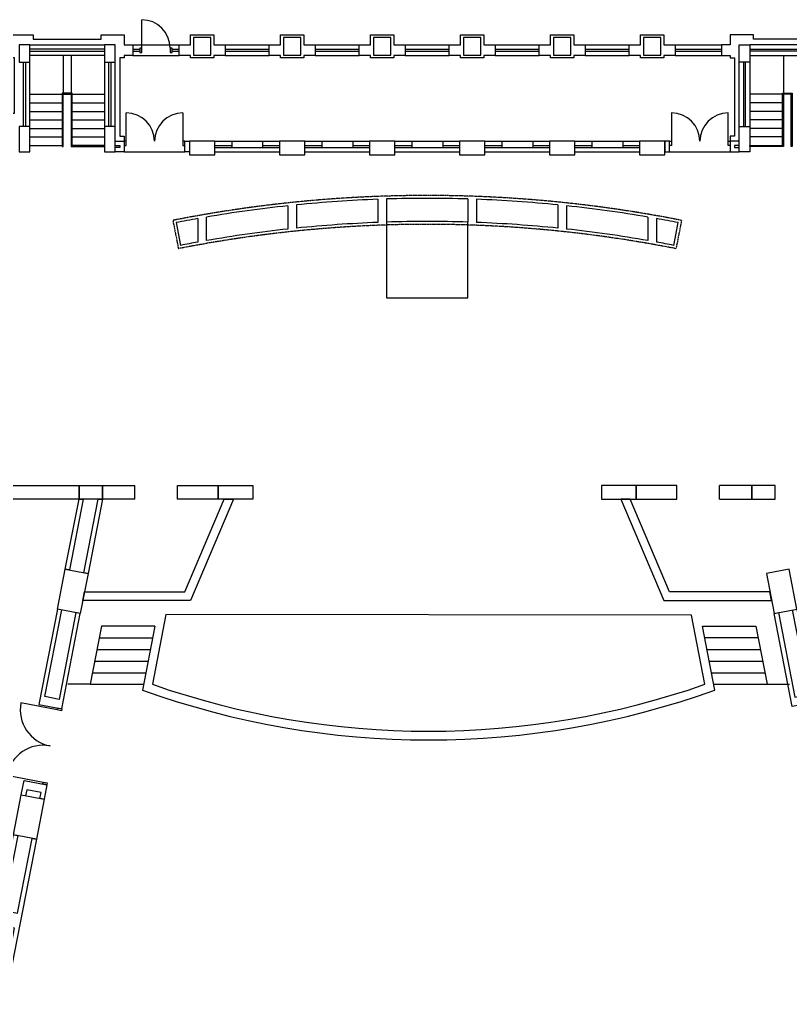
# Model space of a CAD drawing. Header units: millimetres. Extents: x -242071 to 82444, y -53139 to 112036.
# Drawn here: x -13281 to 6939, y 2129 to 28084 of the extents above; entities that cross this region are included whole.
import ezdxf

# ---------------------------------------------------------------- set-up
doc = ezdxf.new("R2010")
doc.units = ezdxf.units.MM
doc.linetypes.add('PPHANTOM', pattern=[63.5, 31.75, -6.35, 6.35, -6.35, 6.35, -6.35])
for name, color, linetype in [('Columns_conc_steel_timber', 5, 'Continuous'), ('Finishes_Floor', 1, 'Continuous'), ('Hatch_Partition_layout', 1, 'Continuous'), ('Open_stairs_and_ramps', 2, 'Continuous'), ('Walls_brick_block_etc', 3, 'Continuous'), ('Windows_and_doors_to_brickwork', 1, 'Continuous')]:
    doc.layers.add(name, color=color, linetype=linetype)

msp = doc.modelspace()

# ---------------------------------------------------------------- linework, layer by layer
at = {"layer": 'Columns_conc_steel_timber', "color": 4, "linetype": 'Continuous'}
for p, q in [((-12088.7, 13658.4), (-11490.3, 13542.1)), ((6911.9, 13658.4), (6313.5, 13542.1)), ((-13240.4, 7732.2), (-12642, 7615.9))]:
    msp.add_line(p, q, dxfattribs=at)
for points in [[(-8722.5, 27157.1), (-8265.3, 27157.1), (-8265.3, 27614.3), (-8722.5, 27614.3), (-8722.5, 27157.1)], [(-6360.3, 27157.1), (-5903.1, 27157.1), (-5903.1, 27614.3), (-6360.3, 27614.3), (-6360.3, 27157.1)], [(-3998.1, 27157.1), (-3540.9, 27157.1), (-3540.9, 27614.3), (-3998.1, 27614.3), (-3998.1, 27157.1)], [(-1635.9, 27157.1), (-1178.7, 27157.1), (-1178.7, 27614.3), (-1635.9, 27614.3), (-1635.9, 27157.1)], [(726.3, 27157.1), (1183.5, 27157.1), (1183.5, 27614.3), (726.3, 27614.3), (726.3, 27157.1)], [(3088.5, 27157.1), (3545.7, 27157.1), (3545.7, 27614.3), (3088.5, 27614.3), (3088.5, 27157.1)], [(-13294.5, 26966.6), (-13015.1, 26966.6), (-13015.1, 27423.8), (-13294.5, 27423.8), (-13294.5, 26966.6)], [(-11059.3, 26966.6), (-10779.9, 26966.6), (-10779.9, 27423.8), (-11059.3, 27423.8), (-11059.3, 26966.6)], [(5882.5, 26966.6), (5603.1, 26966.6), (5603.1, 27423.8), (5882.5, 27423.8), (5882.5, 26966.6)], [(-13294.5, 24617.1), (-13015.1, 24617.1), (-13015.1, 25277.5), (-13294.5, 25277.5), (-13294.5, 24617.1)], [(-11059.3, 24617.1), (-10779.9, 24617.1), (-10779.9, 25277.5), (-11059.3, 25277.5), (-11059.3, 24617.1)], [(5882.5, 24617.1), (5603.1, 24617.1), (5603.1, 25277.5), (5882.5, 25277.5), (5882.5, 24617.1)], [(-8824.1, 24540.9), (-8163.7, 24540.9), (-8163.7, 24896.5), (-8824.1, 24896.5), (-8824.1, 24540.9)], [(-6461.9, 24540.9), (-5801.5, 24540.9), (-5801.5, 24896.5), (-6461.9, 24896.5), (-6461.9, 24540.9)], [(-4099.7, 24540.9), (-3439.3, 24540.9), (-3439.3, 24896.5), (-4099.7, 24896.5), (-4099.7, 24540.9)], [(-1737.5, 24540.9), (-1077.1, 24540.9), (-1077.1, 24896.5), (-1737.5, 24896.5), (-1737.5, 24540.9)], [(624.7, 24540.9), (1285.1, 24540.9), (1285.1, 24896.5), (624.7, 24896.5), (624.7, 24540.9)], [(2986.9, 24540.9), (3647.3, 24540.9), (3647.3, 24896.5), (2986.9, 24896.5), (2986.9, 24540.9)], [(-11719.7, 15498.5), (-11719.7, 15854.1), (-11110.1, 15854.1), (-11110.1, 15498.5), (-11719.7, 15498.5)], [(-8074.8, 15498.5), (-8074.8, 15854.1), (-7160.4, 15854.1), (-7160.4, 15498.5), (-8074.8, 15498.5)], [(2898, 15498.5), (2898, 15854.1), (1983.6, 15854.1), (1983.6, 15498.5), (2898, 15498.5)], [(6542.9, 15498.5), (6542.9, 15854.1), (5933.3, 15854.1), (5933.3, 15498.5), (6542.9, 15498.5)], [(-11490.3, 13542.1), (-11693.8, 12494.9), (-12292.2, 12611.2), (-12088.7, 13658.4)], [(6313.5, 13542.1), (6517.1, 12494.9), (7115.5, 12611.2), (6911.9, 13658.4)], [(-12642, 7615.9), (-12845.5, 6568.7), (-13443.9, 6685), (-13240.4, 7732.2)]]:
    msp.add_lwpolyline(points, dxfattribs=at)
at = {"layer": 'Finishes_Floor', "color": 1, "linetype": 'Continuous', "lineweight": -3}
for p, q in [((-3884.5, 23370.6), (-3884.5, 22762.2)), ((-3655.2, 23378.5), (-3655.2, 22770.2)), ((-1521.6, 23378.5), (-1521.6, 22770.2)), ((-1292.3, 23370.6), (-1292.3, 22762.2)), ((-6246.7, 23199.8), (-6246.7, 22588.3)), ((-6016.7, 23223.7), (-6016.7, 22612.6)), ((839.9, 23223.7), (839.9, 22612.6)), ((1069.9, 23199.8), (1069.9, 22588.3)), ((-8608.9, 22863.6), (-8608.9, 22245.9)), ((-8378.9, 22286.8), (-8378.9, 22903.7)), ((3202.1, 22903.7), (3202.1, 22286.8)), ((3432.1, 22863.6), (3432.1, 22245.9)), ((-9175.4, 22757.9), (-9058.9, 22161.2)), ((-3655.2, 22770.2), (-3655.2, 20779.1)), ((-1521.6, 20779.1), (-1521.6, 22770.2)), ((3882.1, 22161.2), (3998.7, 22757.9)), ((-3655.2, 20779.1), (-1521.6, 20779.1))]:
    msp.add_line(p, q, dxfattribs=at)
at = {"layer": 'Finishes_Floor', "color": 1, "linetype": 'PPHANTOM', "lineweight": -3}
for p, q in [((-9263.4, 22817.1), (-9118.1, 22073.1)), ((4086.6, 22817.1), (3941.3, 22073.1))]:
    msp.add_line(p, q, dxfattribs=at)
for radius, start, end in [(34441, 78.82478, 101.17519), (33683, 78.82197, 101.178)]:
    msp.add_arc((-2588.4, -10970.9), radius, start, end, dxfattribs=at)
at = {"layer": 'Finishes_Floor', "color": 1, "linetype": 'Continuous', "lineweight": -3}
for radius, start, end in [(34366, 92.16139, 95.72525), (34366, 88.22112, 91.77888), (34366, 84.27472, 87.83858), (34366, 96.11076, 99.70031), (34366, 80.29966, 83.88921), (34366, 100.08957, 101.05042), (34366, 78.94955, 79.9104), (33758, 96.22125, 99.87676), (33758, 92.20033, 95.82872), (33758, 88.18907, 91.81093), (33758, 84.17125, 87.79964), (33758, 80.12321, 83.77872), (33758, 100.27324, 101.05042), (33758, 78.94955, 79.72673)]:
    msp.add_arc((-2588.4, -10970.9), radius, start, end, dxfattribs=at)
at = {"layer": 'Hatch_Partition_layout', "color": 1, "linetype": 'Continuous'}
for p, q in [((-10316.3, 27423.8), (-9097.1, 27423.8)), ((-10316.3, 27144.4), (-9097.1, 27144.4))]:
    msp.add_line(p, q, dxfattribs=at)
at = {"layer": 'Open_stairs_and_ramps', "color": 2, "linetype": 'Continuous'}
for p, q in [((-12138.8, 27144.4), (-12138.8, 26153.8)), ((-11935.6, 27144.4), (-11935.6, 26153.8)), ((6758.8, 27144.4), (6758.8, 26153.8)), ((-13015.1, 26128.4), (-12164.2, 26128.4)), ((-11910.2, 26128.4), (-11059.3, 26128.4)), ((6733.4, 26128.4), (5882.5, 26128.4)), ((-13015.1, 25904), (-12164.2, 25904)), ((-11910.2, 25904), (-11059.3, 25904)), ((6733.4, 25904), (5882.5, 25904)), ((-13015.1, 25679.7), (-12164.2, 25679.7)), ((-13015.1, 25455.3), (-12164.2, 25455.3)), ((-11910.2, 25679.7), (-11059.3, 25679.7)), ((-11910.2, 25455.3), (-11059.3, 25455.3)), ((6733.4, 25679.7), (5882.5, 25679.7)), ((6733.4, 25455.3), (5882.5, 25455.3)), ((-13015.1, 25230.9), (-12164.2, 25230.9)), ((-11910.2, 25230.9), (-11059.3, 25230.9)), ((6733.4, 25230.9), (5882.5, 25230.9)), ((-13015.1, 25006.6), (-12164.2, 25006.6)), ((-11910.2, 25006.6), (-11059.3, 25006.6)), ((6733.4, 25006.6), (5882.5, 25006.6)), ((-13015.1, 24782.2), (-12164.2, 24782.2)), ((-9446.4, 12464.2), (-9802, 10634.4)), ((4348.5, 12450.5), (-9446.4, 12464.2)), ((4701.4, 10634.4), (4348.5, 12450.5)), ((-11136, 12158.4), (-11432.1, 10634.4)), ((-9738.7, 12158.4), (-11136, 12158.4)), ((-9738.7, 12158.4), (-10063.9, 10484.8)), ((4963.4, 10484.8), (4638.1, 12158.4)), ((-11195.2, 11853.6), (-9797.9, 11853.6)), ((6094.6, 11853.6), (4701.4, 11853.6)), ((-11254.4, 11548.8), (-9857.2, 11548.8)), ((4756.6, 11548.8), (6153.8, 11548.8)), ((-11313.7, 11244), (-9916.4, 11244)), ((4815.8, 11244), (6213.1, 11244)), ((-11372.9, 10939.2), (-9975.6, 10939.2)), ((4875, 10939.2), (6272.3, 10939.2)), ((-11432.1, 10634.4), (-12017.3, 10634.4)), ((-11432.1, 10634.4), (-10034.9, 10634.4)), ((4934.3, 10634.4), (6331.5, 10634.4))]:
    msp.add_line(p, q, dxfattribs=at)
for points in [[(-11059.3, 24782.2), (-11910.2, 24782.2), (-11910.2, 26153.8), (-12164.2, 26153.8), (-12164.2, 24756.8), (-12138.8, 24756.8), (-12138.8, 26128.4), (-11935.6, 26128.4), (-11935.6, 24756.8), (-11059.3, 24756.8), (-11059.3, 24782.2)], [(5882.5, 24782.2), (6733.4, 24782.2), (6733.4, 26153.8), (6987.4, 26153.8), (6987.4, 24756.8), (6962, 24756.8), (6962, 26128.4), (6758.8, 26128.4), (6758.8, 24756.8), (5882.5, 24756.8), (5882.5, 24782.2)], [(4638.1, 12158.4), (6035.4, 12158.4), (6331.5, 10634.4), (6916.7, 10634.4)]]:
    msp.add_lwpolyline(points, dxfattribs=at)
for radius, start, end in [(22188.5, 250.20666, 289.79334), (21959.9, 250.71757, 289.28243)]:
    msp.add_arc((-2550.3, 31362.4), radius, start, end, dxfattribs=at)
at = {"layer": 'Walls_brick_block_etc', "color": 3, "linetype": 'Continuous'}
for p, q in [((-13015.1, 27423.8), (-11059.3, 27423.8)), ((-11059.3, 27309.5), (-13015.1, 27309.5)), ((-13015.1, 27258.7), (-11059.3, 27258.7)), ((-10316.3, 27309.5), (-10129, 27309.5)), ((-10316.3, 27258.7), (-10129, 27258.7)), ((-9284.5, 27309.5), (-9097.1, 27309.5)), ((-9284.5, 27258.7), (-9097.1, 27258.7)), ((-7890.6, 27423.8), (-6734.9, 27423.8)), ((-7890.6, 27309.5), (-6734.9, 27309.5)), ((-7890.6, 27258.7), (-6734.9, 27258.7)), ((-5528.4, 27423.8), (-4372.7, 27423.8)), ((-5528.4, 27309.5), (-4372.7, 27309.5)), ((-5528.4, 27258.7), (-4372.7, 27258.7)), ((-3166.2, 27423.8), (-2010.5, 27423.8)), ((-3166.2, 27309.5), (-2010.5, 27309.5)), ((-3166.2, 27258.7), (-2010.5, 27258.7)), ((-804, 27423.8), (351.7, 27423.8)), ((-804, 27309.5), (351.7, 27309.5)), ((-804, 27258.7), (351.7, 27258.7)), ((1558.2, 27423.8), (2713.9, 27423.8)), ((1558.2, 27309.5), (2713.9, 27309.5)), ((1558.2, 27258.7), (2713.9, 27258.7)), ((3920.4, 27423.8), (5139.6, 27423.8)), ((3920.4, 27309.5), (5139.6, 27309.5)), ((3920.4, 27258.7), (5139.6, 27258.7)), ((7838.3, 27423.8), (5882.5, 27423.8)), ((5882.5, 27309.5), (7838.3, 27309.5)), ((7838.3, 27258.7), (5882.5, 27258.7)), ((-11059.3, 27144.4), (-13015.1, 27144.4)), ((-7890.6, 27144.4), (-6734.9, 27144.4)), ((-5528.4, 27144.4), (-4372.7, 27144.4)), ((-3166.2, 27144.4), (-2010.5, 27144.4)), ((-804, 27144.4), (351.7, 27144.4)), ((1558.2, 27144.4), (2713.9, 27144.4)), ((3920.4, 27144.4), (5139.6, 27144.4)), ((5882.5, 27144.4), (7838.3, 27144.4)), ((-13180.2, 25277.5), (-13180.2, 26966.6)), ((-13129.4, 26966.6), (-13129.4, 25277.5)), ((-13015.1, 25277.5), (-13015.1, 26966.6)), ((-11059.3, 26966.6), (-11059.3, 25277.5)), ((-10945, 25277.5), (-10945, 26966.6)), ((-10894.2, 26966.6), (-10894.2, 25277.5)), ((-10779.9, 25277.5), (-10779.9, 26966.6)), ((5603.1, 25277.5), (5603.1, 26966.6)), ((5717.4, 26966.6), (5717.4, 25277.5)), ((5768.2, 25277.5), (5768.2, 26966.6)), ((5882.5, 26966.6), (5882.5, 25277.5)), ((-13129.4, 25277.5), (-13180.2, 25277.5)), ((-10779.9, 24896.5), (-10538.6, 24896.5)), ((-8163.7, 24896.5), (-6461.9, 24896.5)), ((-8163.7, 24782.2), (-7719.2, 24782.2)), ((-8163.7, 24731.4), (-6461.9, 24731.4)), ((-7719.2, 24896.5), (-7719.2, 24731.4)), ((-6906.4, 24896.5), (-6906.4, 24731.4)), ((-6906.4, 24782.2), (-6461.9, 24782.2)), ((-5801.5, 24896.5), (-4099.7, 24896.5)), ((-5801.5, 24782.2), (-5357, 24782.2)), ((-5801.5, 24731.4), (-4099.7, 24731.4)), ((-5357, 24896.5), (-5357, 24731.4)), ((-4544.2, 24896.5), (-4544.2, 24731.4)), ((-4544.2, 24782.2), (-4099.7, 24782.2)), ((-3439.3, 24896.5), (-1737.5, 24896.5)), ((-3439.3, 24782.2), (-2994.8, 24782.2)), ((-3439.3, 24731.4), (-1737.5, 24731.4)), ((-2994.8, 24896.5), (-2994.8, 24731.4)), ((-2182, 24896.5), (-2182, 24731.4)), ((-2182, 24782.2), (-1737.5, 24782.2)), ((-1077.1, 24896.5), (624.7, 24896.5)), ((-1077.1, 24782.2), (-632.6, 24782.2)), ((-1077.1, 24731.4), (624.7, 24731.4)), ((-632.6, 24896.5), (-632.6, 24731.4)), ((180.2, 24896.5), (180.2, 24731.4)), ((180.2, 24782.2), (624.7, 24782.2)), ((1285.1, 24896.5), (2986.9, 24896.5)), ((1285.1, 24782.2), (1729.6, 24782.2)), ((1285.1, 24731.4), (2986.9, 24731.4)), ((1729.6, 24896.5), (1729.6, 24731.4)), ((2542.4, 24896.5), (2542.4, 24731.4)), ((2542.4, 24782.2), (2986.9, 24782.2)), ((5603.1, 24896.5), (5361.8, 24896.5)), ((-10538.6, 24617.1), (-8951.1, 24617.1)), ((-8163.7, 24617.1), (-6461.9, 24617.1)), ((-5801.5, 24617.1), (-4099.7, 24617.1)), ((-3439.3, 24617.1), (-1737.5, 24617.1)), ((-1077.1, 24617.1), (624.7, 24617.1)), ((1285.1, 24617.1), (2986.9, 24617.1)), ((3774.3, 24617.1), (5361.8, 24617.1)), ((-11110.1, 15498.5), (-11110.1, 15854.1)), ((-11110.1, 15854.1), (-10259.2, 15854.1)), ((-10259.2, 15498.5), (-10259.2, 15854.1)), ((-9141.6, 15498.5), (-9141.6, 15854.1)), ((-9141.6, 15854.1), (-8074.8, 15854.1)), ((-8074.8, 15854.1), (-8074.8, 15498.5)), ((3964.8, 15854.1), (2898, 15854.1)), ((2898, 15854.1), (2898, 15498.5)), ((3964.8, 15498.5), (3964.8, 15854.1)), ((5082.4, 15498.5), (5082.4, 15854.1)), ((5933.3, 15854.1), (5082.4, 15854.1)), ((5933.3, 15498.5), (5933.3, 15854.1)), ((-10259.2, 15498.5), (-11110.1, 15498.5)), ((-8074.8, 15498.5), (-9141.6, 15498.5)), ((2898, 15498.5), (3964.8, 15498.5)), ((5082.4, 15498.5), (5933.3, 15498.5))]:
    msp.add_line(p, q, dxfattribs=at)
for points in [[(-13535.8, 25023.5), (-13535.8, 25633.1), (-13421.5, 25633.1), (-13421.5, 27080.9), (-13535.8, 27080.9), (-13535.8, 27690.5), (-12926.2, 27690.5)], [(-12926.2, 27690.5), (-12926.2, 27576.2), (-11148.2, 27576.2), (-11148.2, 27690.5), (-10538.6, 27690.5), (-10538.6, 27423.8), (-10316.3, 27423.8), (-10316.3, 27144.4), (-10538.6, 27144.4), (-10538.6, 27080.9), (-10652.9, 27080.9), (-10652.9, 25023.5), (-10538.6, 25023.5), (-10538.6, 24617.1), (-10779.9, 24617.1)], [(-9097.1, 27144.4), (-9097.1, 27423.8), (-8798.7, 27423.8), (-8798.7, 27690.5), (-8189.1, 27690.5), (-8189.1, 27423.8), (-7890.6, 27423.8), (-7890.6, 27144.4), (-8189.1, 27144.4), (-8189.1, 27080.9), (-8798.7, 27080.9), (-8798.7, 27144.4), (-9097.1, 27144.4)], [(-6734.9, 27144.4), (-6734.9, 27423.8), (-6436.5, 27423.8), (-6436.5, 27690.5), (-5826.9, 27690.5), (-5826.9, 27423.8), (-5528.4, 27423.8), (-5528.4, 27144.4), (-5826.9, 27144.4), (-5826.9, 27080.9), (-6436.5, 27080.9), (-6436.5, 27144.4), (-6734.9, 27144.4)], [(-4372.7, 27144.4), (-4372.7, 27423.8), (-4074.3, 27423.8), (-4074.3, 27690.5), (-3464.7, 27690.5), (-3464.7, 27423.8), (-3166.2, 27423.8), (-3166.2, 27144.4), (-3464.7, 27144.4), (-3464.7, 27080.9), (-4074.3, 27080.9), (-4074.3, 27144.4), (-4372.7, 27144.4)], [(-2010.5, 27144.4), (-2010.5, 27423.8), (-1712.1, 27423.8), (-1712.1, 27690.5), (-1102.5, 27690.5), (-1102.5, 27423.8), (-804, 27423.8), (-804, 27144.4), (-1102.5, 27144.4), (-1102.5, 27080.9), (-1712.1, 27080.9), (-1712.1, 27144.4), (-2010.5, 27144.4)], [(351.7, 27144.4), (351.7, 27423.8), (650.1, 27423.8), (650.1, 27690.5), (1259.7, 27690.5), (1259.7, 27423.8), (1558.2, 27423.8), (1558.2, 27144.4), (1259.7, 27144.4), (1259.7, 27080.9), (650.1, 27080.9), (650.1, 27144.4), (351.7, 27144.4)], [(2713.9, 27144.4), (2713.9, 27423.8), (3012.3, 27423.8), (3012.3, 27690.5), (3621.9, 27690.5), (3621.9, 27423.8), (3920.4, 27423.8), (3920.4, 27144.4), (3621.9, 27144.4), (3621.9, 27080.9), (3012.3, 27080.9), (3012.3, 27144.4), (2713.9, 27144.4)], [(7749.4, 27690.5), (7749.4, 27576.2), (5971.4, 27576.2), (5971.4, 27690.5), (5361.8, 27690.5), (5361.8, 27423.8), (5139.6, 27423.8), (5139.6, 27144.4), (5361.8, 27144.4), (5361.8, 27080.9), (5476.1, 27080.9), (5476.1, 25023.5), (5361.8, 25023.5), (5361.8, 24617.1), (5603.1, 24617.1)], [(-10779.9, 24782.2), (-10652.9, 24782.2), (-10652.9, 24731.4), (-10779.9, 24731.4)], [(-8951.1, 24617.1), (-8951.1, 24896.5), (-8824.1, 24896.5), (-8824.1, 24617.1), (-8951.1, 24617.1)], [(3774.3, 24617.1), (3774.3, 24896.5), (3647.3, 24896.5), (3647.3, 24617.1), (3774.3, 24617.1)], [(5603.1, 24782.2), (5476.1, 24782.2), (5476.1, 24731.4), (5603.1, 24731.4)], [(-14374, 15498.5), (-14374, 15854.1), (-11719.7, 15854.1), (-11719.7, 15498.5), (-14374, 15498.5)], [(-12088.7, 13658.4), (-11719.7, 15498.5), (-11614.6, 15498.5), (-11976.5, 13636.6), (-12088.7, 13658.4)], [(-11584, 13060.1), (-8951.8, 13060.1), (-7916.7, 15498.5), (-7668.4, 15498.5), (-8800.5, 12831.5), (-11628.4, 12831.5), (-11584, 13060.1)], [(-11226.5, 15498.5), (-11110.1, 15498.5), (-11490.3, 13542.1), (-11602.5, 13563.9), (-11226.5, 15498.5)], [(6407.2, 13060.1), (3775, 13060.1), (2740, 15498.5), (2491.6, 15498.5), (3623.7, 12831.5), (6451.6, 12831.5), (6407.2, 13060.1)], [(-12292.2, 12611.2), (-12778.7, 10107.9), (-12180.3, 9991.6), (-11693.8, 12494.9), (-11806, 12516.7), (-12248.9, 10237.8), (-12622.9, 10310.5), (-12180, 12589.4)], [(7115.5, 12611.2), (7590.5, 10166.7), (6992.1, 10050.4), (6517.1, 12494.9), (6629.3, 12516.7), (7060.7, 10296.6), (7434.7, 10369.3), (7003.3, 12589.4)], [(-13240.4, 7732.2), (-13166.4, 8113.2), (-12568, 7996.9), (-12642, 7615.9), (-12754.2, 7637.7), (-12723.8, 7794.3), (-13097.8, 7867), (-13128.2, 7710.4)], [(-14306.6, 2245.8), (-13443.9, 6685), (-13331.7, 6663.2), (-13712.9, 4701.7), (-13338.9, 4629), (-12957.7, 6590.5), (-12845.5, 6568.7), (-13708.2, 2129.5), (-13820.4, 2151.3), (-13416.4, 4230.1), (-13790.4, 4302.8), (-14194.4, 2224), (-14306.6, 2245.8)]]:
    msp.add_lwpolyline(points, dxfattribs=at)
at = {"layer": 'Windows_and_doors_to_brickwork', "color": 2, "linetype": 'Continuous'}
for p, q in [((-10078.2, 27341.2), (-10078.2, 28084.2)), ((-10487.8, 24896.5), (-10487.8, 25639.4)), ((-9001.9, 25639.4), (-9001.9, 24896.5)), ((3825.1, 25639.4), (3825.1, 24896.5)), ((5311, 24896.5), (5311, 25639.4)), ((-12302.2, 9963.5), (-13249.7, 10147.6)), ((-13617.9, 8252.7), (-12670.5, 8068.6))]:
    msp.add_line(p, q, dxfattribs=at)
for points in [[(-10129, 27226.9), (-10078.2, 27226.9), (-10078.2, 27341.2), (-10129, 27341.2), (-10129, 27226.9)], [(-9335.3, 27226.9), (-9284.5, 27226.9), (-9284.5, 27341.2), (-9335.3, 27341.2), (-9335.3, 27226.9)], [(-10538.6, 24782.2), (-10487.8, 24782.2), (-10487.8, 24896.5), (-10538.6, 24896.5), (-10538.6, 24782.2)], [(-9001.9, 24782.2), (-8951.1, 24782.2), (-8951.1, 24896.5), (-9001.9, 24896.5), (-9001.9, 24782.2)], [(3825.1, 24782.2), (3774.3, 24782.2), (3774.3, 24896.5), (3825.1, 24896.5), (3825.1, 24782.2)], [(5361.8, 24782.2), (5311, 24782.2), (5311, 24896.5), (5361.8, 24896.5), (5361.8, 24782.2)], [(-12292.5, 10013.4), (-12180.3, 9991.6), (-12190, 9941.7), (-12302.2, 9963.5), (-12292.5, 10013.4)], [(-12670.5, 8068.6), (-12558.3, 8046.7), (-12568, 7996.9), (-12680.2, 8018.7), (-12670.5, 8068.6)]]:
    msp.add_lwpolyline(points, dxfattribs=at)
for centre, radius, start, end in [((-10078.2, 27341.2), 742.9, 0, 90), ((-10487.8, 24896.5), 742.9, 0, 90), ((-9001.9, 24896.5), 743, 90, 180), ((3825.1, 24896.5), 743, 0, 90), ((5311, 24896.5), 742.9, 90, 180), ((-12302.2, 9963.5), 965.2, 169.00207, 259.00205), ((-12670.5, 8068.6), 965.2, 79.00211, 169.00207)]:
    msp.add_arc(centre, radius, start, end, dxfattribs=at)

doc.saveas('drawing.dxf')
